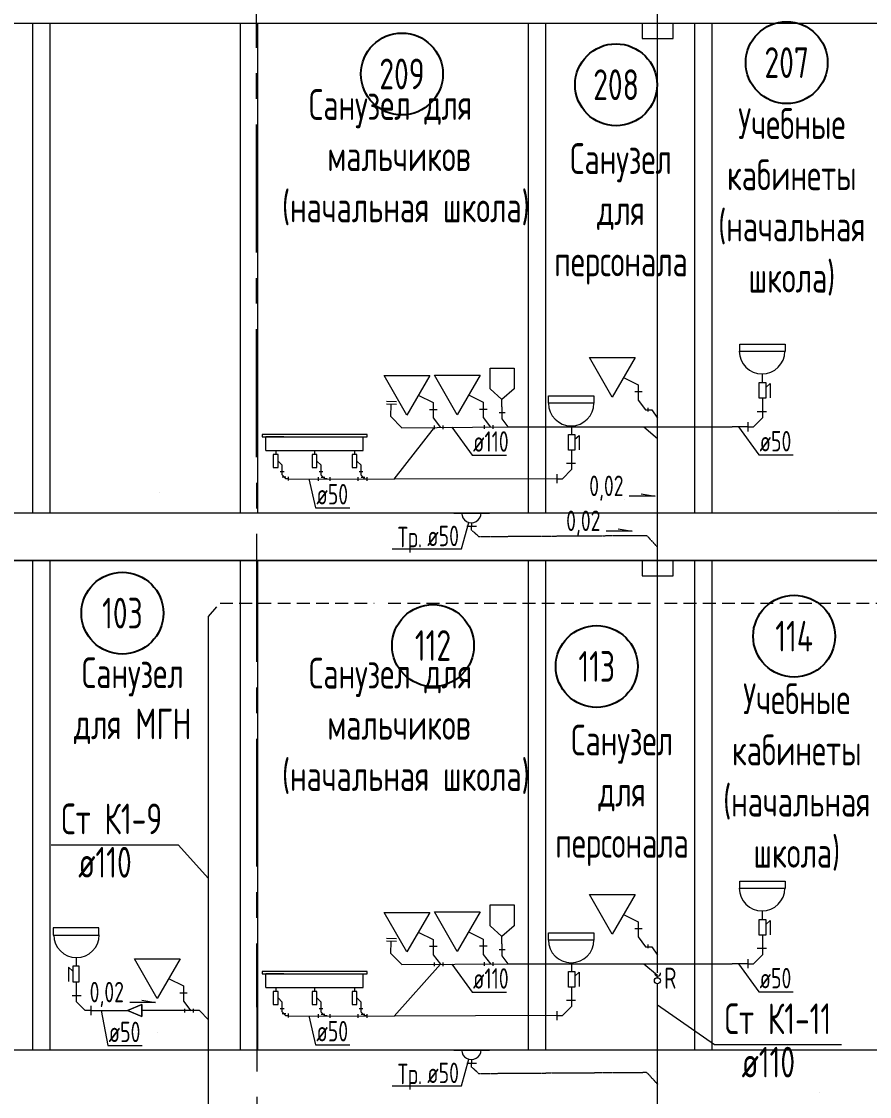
# Model space of a CAD drawing. Header units: millimetres. Extents: x -8689834 to 9419935, y -284943 to 166066.
# Drawn here: x -143613 to -135335, y -220230 to -209729 of the extents above; entities that cross this region are included whole.
import ezdxf
from ezdxf.enums import TextEntityAlignment as Align

# ---------------------------------------------------------------- set-up
doc = ezdxf.new("R2010")
doc.units = ezdxf.units.MM
doc.header["$MEASUREMENT"] = 0
doc.linetypes.add('01_base$0$DASHED2', pattern=[0.375, 0.25, -0.125])
doc.linetypes.add('CENTER', pattern=[2, 1.25, -0.25, 0.25, -0.25])
doc.layers.get('0').update_dxf_attribs({"color": 250, "lineweight": 9})
for name, color, linetype in [('PDF _0', 7, 'Continuous'), ('PDF __ВК-Text В1', 7, 'Continuous'), ('PDF __ВК-В1', 5, 'Continuous'), ('PDF __ВК-переход', 7, 'Continuous'), ('PDF __ВК-противопожарные муфты', 1, 'Continuous'), ('PDF __ВК-стены', 7, 'Continuous'), ('PDF __Сантехника', 7, 'Continuous'), ('АР_Кровля дорожки', 245, 'Continuous'), ('АР_Таблицы', 250, 'Continuous')]:
    doc.layers.add(name, color=color, linetype=linetype)
doc.layers.add('PDF __ВК-К1', color=7, linetype='Continuous', true_color=0xb80000)
for name, color, linetype, lineweight in [('АР_Маркер экспликации', 239, 'Continuous', 13), ('АР_Номер помещения', 1, 'Continuous', 25), ('АР_Оси', 195, 'Continuous', 9), ('АР_Помещения_площадь', 19, 'Continuous', 9), ('ВК_канализация', 32, 'Continuous', 30)]:
    doc.layers.add(name, color=color, linetype=linetype, lineweight=lineweight)
doc.styles.add('ISOCPEUR', font='isocpeur.ttf', dxfattribs={"width": 0.7})
doc.styles.get("Standard").update_dxf_attribs({"font": 'isocpeur.ttf', "width": 0.7})

# ---------------------------------------------------------------- blocks, each defined once
blk = doc.blocks.new('*U2023')
at = {"layer": 'АР_Номер помещения', "color": 7}
blk.add_circle((-15720, 4793), 400, dxfattribs=at)
at = {"layer": 'АР_Помещения_площадь', "color": 7}
blk.add_line((-13545, 633), (-13545, 633), dxfattribs=at)
at = {"color": 7, "style": 'ISOCPEUR', "width": 0.7, "flags": 1}
blk.add_attdef('КАТЕГОРИЯ', (-499, -2092), '', height=250, dxfattribs=at)
at = {"layer": 'АР_Номер помещения', "color": 7, "style": 'ISOCPEUR', "width": 0.7}
blk.add_attdef('НОМЕР_ПОМЕЩЕНИЯ', text='', height=300, dxfattribs=at).set_placement((-15720, 4793), align=Align.MIDDLE_CENTER)
at = {"layer": 'АР_Помещения_площадь', "color": 7, "lineweight": 30, "width": 0.7, "flags": 104}
blk.add_attdef('ИМЯ_ПОМЕЩЕНИЯ', text='', height=100, dxfattribs=at).set_placement((158, 1217), align=Align.MIDDLE_CENTER)
at = {"layer": 'АР_Помещения_площадь', "color": 7, "style": 'ISOCPEUR', "width": 0.7}
blk.add_attdef('ПЛОЩАДЬ_ПОМЕЩЕНИЯ', text='', height=200, dxfattribs=at).set_placement((-13540, 880), align=Align.MIDDLE_RIGHT)
blk = doc.blocks.new('*U1976')
at = {"layer": 'АР_Номер помещения', "color": 7}
blk.add_circle((-15720, 4793), 400, dxfattribs=at)
at = {"layer": 'АР_Помещения_площадь', "color": 7}
blk.add_line((-13545, 633), (-13545, 633), dxfattribs=at)
at = {"color": 7, "style": 'ISOCPEUR', "width": 0.7, "flags": 1}
blk.add_attdef('КАТЕГОРИЯ', (-499, -2092), '', height=250, dxfattribs=at)
at = {"layer": 'АР_Номер помещения', "color": 7, "style": 'ISOCPEUR', "width": 0.7}
blk.add_attdef('НОМЕР_ПОМЕЩЕНИЯ', text='', height=300, dxfattribs=at).set_placement((-15720, 4793), align=Align.MIDDLE_CENTER)
at = {"layer": 'АР_Помещения_площадь', "color": 7, "lineweight": 30, "width": 0.7, "flags": 104}
blk.add_attdef('ИМЯ_ПОМЕЩЕНИЯ', text='', height=100, dxfattribs=at).set_placement((158, 1217), align=Align.MIDDLE_CENTER)
at = {"layer": 'АР_Помещения_площадь', "color": 7, "style": 'ISOCPEUR', "width": 0.7}
blk.add_attdef('ПЛОЩАДЬ_ПОМЕЩЕНИЯ', text='', height=200, dxfattribs=at).set_placement((-13540, 880), align=Align.MIDDLE_RIGHT)
blk = doc.blocks.new('*U1973')
at = {"layer": 'АР_Номер помещения', "color": 7}
blk.add_circle((-15720, 4793), 400, dxfattribs=at)
at = {"layer": 'АР_Помещения_площадь', "color": 7}
blk.add_line((-13545, 633), (-13545, 633), dxfattribs=at)
at = {"color": 7, "style": 'ISOCPEUR', "width": 0.7, "flags": 1}
blk.add_attdef('КАТЕГОРИЯ', (-499, -2092), '', height=250, dxfattribs=at)
at = {"layer": 'АР_Номер помещения', "color": 7, "style": 'ISOCPEUR', "width": 0.7}
blk.add_attdef('НОМЕР_ПОМЕЩЕНИЯ', text='', height=300, dxfattribs=at).set_placement((-15720, 4793), align=Align.MIDDLE_CENTER)
at = {"layer": 'АР_Помещения_площадь', "color": 7, "lineweight": 30, "width": 0.7, "flags": 104}
blk.add_attdef('ИМЯ_ПОМЕЩЕНИЯ', text='', height=100, dxfattribs=at).set_placement((158, 1217), align=Align.MIDDLE_CENTER)
at = {"layer": 'АР_Помещения_площадь', "color": 7, "style": 'ISOCPEUR', "width": 0.7}
blk.add_attdef('ПЛОЩАДЬ_ПОМЕЩЕНИЯ', text='', height=200, dxfattribs=at).set_placement((-13540, 880), align=Align.MIDDLE_RIGHT)
blk = doc.blocks.new('*U1974')
at = {"layer": 'АР_Номер помещения', "color": 7}
blk.add_circle((-15720, 4793), 400, dxfattribs=at)
at = {"layer": 'АР_Помещения_площадь', "color": 7}
blk.add_line((-13545, 633), (-13545, 633), dxfattribs=at)
at = {"color": 7, "style": 'ISOCPEUR', "width": 0.7, "flags": 1}
blk.add_attdef('КАТЕГОРИЯ', (-499, -2092), '', height=250, dxfattribs=at)
at = {"layer": 'АР_Номер помещения', "color": 7, "style": 'ISOCPEUR', "width": 0.7}
blk.add_attdef('НОМЕР_ПОМЕЩЕНИЯ', text='', height=300, dxfattribs=at).set_placement((-15720, 4793), align=Align.MIDDLE_CENTER)
at = {"layer": 'АР_Помещения_площадь', "color": 7, "lineweight": 30, "width": 0.7, "flags": 104}
blk.add_attdef('ИМЯ_ПОМЕЩЕНИЯ', text='', height=100, dxfattribs=at).set_placement((158, 1217), align=Align.MIDDLE_CENTER)
at = {"layer": 'АР_Помещения_площадь', "color": 7, "style": 'ISOCPEUR', "width": 0.7}
blk.add_attdef('ПЛОЩАДЬ_ПОМЕЩЕНИЯ', text='', height=200, dxfattribs=at).set_placement((-13540, 880), align=Align.MIDDLE_RIGHT)
blk = doc.blocks.new('*U1969')
at = {"layer": 'АР_Номер помещения', "color": 7}
blk.add_circle((-15720, 4793), 400, dxfattribs=at)
at = {"layer": 'АР_Помещения_площадь', "color": 7}
blk.add_line((-13545, 633), (-13545, 633), dxfattribs=at)
at = {"color": 7, "style": 'ISOCPEUR', "width": 0.7, "flags": 1}
blk.add_attdef('КАТЕГОРИЯ', (-499, -2092), '', height=250, dxfattribs=at)
at = {"layer": 'АР_Номер помещения', "color": 7, "style": 'ISOCPEUR', "width": 0.7}
blk.add_attdef('НОМЕР_ПОМЕЩЕНИЯ', text='', height=300, dxfattribs=at).set_placement((-15720, 4793), align=Align.MIDDLE_CENTER)
at = {"layer": 'АР_Помещения_площадь', "color": 7, "lineweight": 30, "width": 0.7, "flags": 104}
blk.add_attdef('ИМЯ_ПОМЕЩЕНИЯ', text='', height=100, dxfattribs=at).set_placement((158, 1217), align=Align.MIDDLE_CENTER)
at = {"layer": 'АР_Помещения_площадь', "color": 7, "style": 'ISOCPEUR', "width": 0.7}
blk.add_attdef('ПЛОЩАДЬ_ПОМЕЩЕНИЯ', text='', height=200, dxfattribs=at).set_placement((-13540, 880), align=Align.MIDDLE_RIGHT)
blk = doc.blocks.new('*U1970')
at = {"layer": 'АР_Номер помещения', "color": 7}
blk.add_circle((-15720, 4793), 400, dxfattribs=at)
at = {"layer": 'АР_Помещения_площадь', "color": 7}
blk.add_line((-13545, 633), (-13545, 633), dxfattribs=at)
at = {"color": 7, "style": 'ISOCPEUR', "width": 0.7, "flags": 1}
blk.add_attdef('КАТЕГОРИЯ', (-499, -2092), '', height=250, dxfattribs=at)
at = {"layer": 'АР_Номер помещения', "color": 7, "style": 'ISOCPEUR', "width": 0.7}
blk.add_attdef('НОМЕР_ПОМЕЩЕНИЯ', text='', height=300, dxfattribs=at).set_placement((-15720, 4793), align=Align.MIDDLE_CENTER)
at = {"layer": 'АР_Помещения_площадь', "color": 7, "lineweight": 30, "width": 0.7, "flags": 104}
blk.add_attdef('ИМЯ_ПОМЕЩЕНИЯ', text='', height=100, dxfattribs=at).set_placement((158, 1217), align=Align.MIDDLE_CENTER)
at = {"layer": 'АР_Помещения_площадь', "color": 7, "style": 'ISOCPEUR', "width": 0.7}
blk.add_attdef('ПЛОЩАДЬ_ПОМЕЩЕНИЯ', text='', height=200, dxfattribs=at).set_placement((-13540, 880), align=Align.MIDDLE_RIGHT)
blk = doc.blocks.new('*U1971')
at = {"layer": 'АР_Номер помещения', "color": 7}
blk.add_circle((-15720, 4793), 400, dxfattribs=at)
at = {"layer": 'АР_Помещения_площадь', "color": 7}
blk.add_line((-13545, 633), (-13545, 633), dxfattribs=at)
at = {"color": 7, "style": 'ISOCPEUR', "width": 0.7, "flags": 1}
blk.add_attdef('КАТЕГОРИЯ', (-499, -2092), '', height=250, dxfattribs=at)
at = {"layer": 'АР_Номер помещения', "color": 7, "style": 'ISOCPEUR', "width": 0.7}
blk.add_attdef('НОМЕР_ПОМЕЩЕНИЯ', text='', height=300, dxfattribs=at).set_placement((-15720, 4793), align=Align.MIDDLE_CENTER)
at = {"layer": 'АР_Помещения_площадь', "color": 7, "lineweight": 30, "width": 0.7, "flags": 104}
blk.add_attdef('ИМЯ_ПОМЕЩЕНИЯ', text='', height=100, dxfattribs=at).set_placement((158, 1217), align=Align.MIDDLE_CENTER)
at = {"layer": 'АР_Помещения_площадь', "color": 7, "style": 'ISOCPEUR', "width": 0.7}
blk.add_attdef('ПЛОЩАДЬ_ПОМЕЩЕНИЯ', text='', height=200, dxfattribs=at).set_placement((-13540, 880), align=Align.MIDDLE_RIGHT)
blk = doc.blocks.new('*U1950')
at = {"layer": 'АР_Номер помещения', "color": 7}
blk.add_circle((-15720, 4793), 400, dxfattribs=at)
at = {"layer": 'АР_Помещения_площадь', "color": 7}
blk.add_line((-13545, 633), (-13545, 633), dxfattribs=at)
at = {"color": 7, "style": 'ISOCPEUR', "width": 0.7, "flags": 1}
blk.add_attdef('КАТЕГОРИЯ', (-499, -2092), '', height=250, dxfattribs=at)
at = {"layer": 'АР_Номер помещения', "color": 7, "style": 'ISOCPEUR', "width": 0.7}
blk.add_attdef('НОМЕР_ПОМЕЩЕНИЯ', text='', height=300, dxfattribs=at).set_placement((-15720, 4793), align=Align.MIDDLE_CENTER)
at = {"layer": 'АР_Помещения_площадь', "color": 7, "lineweight": 30, "width": 0.7, "flags": 104}
blk.add_attdef('ИМЯ_ПОМЕЩЕНИЯ', text='', height=100, dxfattribs=at).set_placement((158, 1217), align=Align.MIDDLE_CENTER)
at = {"layer": 'АР_Помещения_площадь', "color": 7, "style": 'ISOCPEUR', "width": 0.7}
blk.add_attdef('ПЛОЩАДЬ_ПОМЕЩЕНИЯ', text='', height=200, dxfattribs=at).set_placement((-13540, 880), align=Align.MIDDLE_RIGHT)
blk = doc.blocks.new('*U1949')
at = {"layer": 'АР_Номер помещения', "color": 7}
blk.add_circle((-15720, 4793), 400, dxfattribs=at)
at = {"layer": 'АР_Помещения_площадь', "color": 7}
blk.add_line((-13545, 633), (-13545, 633), dxfattribs=at)
at = {"color": 7, "style": 'ISOCPEUR', "width": 0.7, "flags": 1}
blk.add_attdef('КАТЕГОРИЯ', (-499, -2092), '', height=250, dxfattribs=at)
at = {"layer": 'АР_Номер помещения', "color": 7, "style": 'ISOCPEUR', "width": 0.7}
blk.add_attdef('НОМЕР_ПОМЕЩЕНИЯ', text='', height=300, dxfattribs=at).set_placement((-15720, 4793), align=Align.MIDDLE_CENTER)
at = {"layer": 'АР_Помещения_площадь', "color": 7, "lineweight": 30, "width": 0.7, "flags": 104}
blk.add_attdef('ИМЯ_ПОМЕЩЕНИЯ', text='', height=100, dxfattribs=at).set_placement((158, 1217), align=Align.MIDDLE_CENTER)
at = {"layer": 'АР_Помещения_площадь', "color": 7, "style": 'ISOCPEUR', "width": 0.7}
blk.add_attdef('ПЛОЩАДЬ_ПОМЕЩЕНИЯ', text='', height=200, dxfattribs=at).set_placement((-13540, 880), align=Align.MIDDLE_RIGHT)

msp = doc.modelspace()

# ---------------------------------------------------------------- linework, layer by layer
at = {"layer": 'PDF _0', "color": 3, "lineweight": 13}
for centre in [(-139221.1, -214529.4), (-139221.1, -214529.4), (-139221.1, -219774.3), (-139221.1, -219774.3)]:
    msp.add_arc(centre, 95.2, 179.99999, 0.00001, dxfattribs=at)
at = {"layer": 'PDF __ВК-Text В1', "lineweight": 13}
for points in [[(-137563.4, -214343.7), (-137427.1, -214366.7), (-137680.5, -214366.7)], [(-137788.5, -214685.1), (-137652.2, -214708.2), (-137905.6, -214708.2)], [(-142440.1, -219288.8), (-142303.9, -219311.8), (-142557.2, -219311.8)]]:
    msp.add_lwpolyline(points, dxfattribs=at)
at = {"layer": 'PDF __ВК-В1', "color": 244, "lineweight": 13, "true_color": 0x991b1e}
for points in [[(-137404.2, -219022.6), (-137403.2, -202412.8)], [(-141787.9, -220659), (-141787.9, -215541.5)], [(-137405.5, -220660.8), (-137404.9, -219129.4)]]:
    msp.add_lwpolyline(points, dxfattribs=at)
at = {"layer": 'PDF __ВК-К1', "color": 244, "lineweight": 13, "true_color": 0x991b1e}
for points in [[(-137627.3, -213343.6), (-137554.8, -213343.6)], [(-137592.8, -213277.9), (-137592.8, -213426.5)], [(-139954, -213470.2), (-140051.2, -213468.2)], [(-139953.4, -213444.2), (-140050.7, -213442.1)], [(-139901.8, -213696.8), (-140006.3, -213587.8), (-140003.8, -213469.2)], [(-139594.7, -213451.9), (-139594.7, -213600.4)], [(-139106, -213448.4), (-139106, -213596.9)], [(-137592.8, -213426.5), (-137520.2, -213522.3)], [(-136379.6, -213408.9), (-136379.6, -213599.4)], [(-139629.2, -213517.5), (-139556.7, -213517.5)], [(-139140.6, -213514), (-139068, -213514)], [(-138950.5, -213547.4), (-138892.5, -213547.4)], [(-138922.9, -213492.2), (-138922.9, -213610.9)], [(-137495.7, -213537.4), (-137495.7, -213500.9)], [(-136341.5, -213540.1), (-136430.4, -213540.1)], [(-139594.7, -213600.4), (-139522.1, -213693.7)], [(-139581.3, -213711.3), (-139581.3, -213674.8)], [(-139497.6, -213711.3), (-139497.6, -213674.8)], [(-139106, -213596.9), (-139033.5, -213690.2)], [(-139092.7, -213707.8), (-139092.7, -213671.4)], [(-139009, -213707.8), (-139009, -213671.4)], [(-138922.9, -213610.9), (-138864.9, -213688.2)], [(-138864.9, -213688.2), (-138784.5, -213688.2)], [(-136523.5, -213688.2), (-136468.5, -213688.2), (-136379.6, -213599.4)], [(-136523.5, -213643.8), (-136523.5, -213732.7)], [(-138243.2, -213915.5), (-138243.2, -214106)], [(-138387.1, -214194.9), (-138332.1, -214194.9), (-138243.2, -214106)], [(-138205.1, -214046.7), (-138294, -214046.7)], [(-141086.5, -214124.8), (-141050, -214124.8)], [(-141069.1, -214156.1), (-141069.1, -214119.7)], [(-141008.1, -214196.5), (-141032.4, -214196.5), (-141069.1, -214156.1)], [(-141069.1, -214175.2), (-141032.6, -214175.2)], [(-141008.3, -214211.6), (-141008.3, -214175.2)], [(-140716.9, -214180.3), (-140716.9, -214216.7)], [(-140706.5, -214124.8), (-140670.1, -214124.8)], [(-140687.4, -214159.9), (-140687.4, -214123.5)], [(-140628.4, -214197.3), (-140651, -214197.3), (-140687.4, -214159.9)], [(-140687.4, -214179), (-140651, -214179)], [(-140603.2, -214180.3), (-140603.2, -214216.7)], [(-140328.3, -214180.3), (-140328.3, -214216.7)], [(-140317.9, -214124.8), (-140281.5, -214124.8)], [(-140298.8, -214161.2), (-140298.8, -214124.8)], [(-140239.8, -214198.2), (-140262.4, -214198.2), (-140298.8, -214161.2)], [(-140298.8, -214180.3), (-140262.4, -214180.3)], [(-140239.8, -214216.7), (-140239.8, -214180.3)], [(-138387.1, -214150.4), (-138387.1, -214239.3)], [(-139392.6, -214531.5), (-139045.5, -214531.5)], [(-139219, -214696.6), (-139218.3, -214624.7)], [(-139172.5, -214662.8), (-139265.6, -214662.8)], [(-139172.5, -214662.8), (-139265.6, -214662.8)], [(-137592.8, -218522.8), (-137592.8, -218671.4)], [(-137627.3, -218588.5), (-137554.8, -218588.5)], [(-139954, -218715.1), (-140051.2, -218713.1)], [(-139953.4, -218689), (-140050.7, -218687)], [(-139901.8, -218941.7), (-140006.3, -218832.7), (-140003.8, -218714.1)], [(-139594.7, -218696.7), (-139594.7, -218845.3)], [(-139106, -218693.3), (-139106, -218841.8)], [(-137592.8, -218671.4), (-137520.2, -218767.2)], [(-136379.6, -218653.7), (-136379.6, -218844.2)], [(-139629.2, -218762.4), (-139556.7, -218762.4)], [(-139140.6, -218758.9), (-139068, -218758.9)], [(-138950.5, -218792.3), (-138892.5, -218792.3)], [(-138922.9, -218737.1), (-138922.9, -218855.8)], [(-137495.7, -218782.2), (-137495.7, -218745.8)], [(-136341.5, -218785), (-136430.4, -218785)], [(-139594.7, -218845.3), (-139522.1, -218938.5)], [(-139581.3, -218956.2), (-139581.3, -218919.7)], [(-139497.6, -218956.2), (-139497.6, -218919.7)], [(-139106, -218841.8), (-139033.5, -218935.1)], [(-139092.7, -218952.7), (-139092.7, -218916.3)], [(-139009, -218952.7), (-139009, -218916.3)], [(-138922.9, -218855.8), (-138864.9, -218933.1)], [(-138864.9, -218933.1), (-138784.5, -218933.1)], [(-136523.5, -218933.1), (-136468.5, -218933.1), (-136379.6, -218844.2)], [(-136523.5, -218888.7), (-136523.5, -218977.6)], [(-143080.6, -219110.1), (-143080.6, -219300.6)], [(-142032.4, -219150.1), (-142032.4, -219298.6)], [(-143118.7, -219241.4), (-143029.8, -219241.4)], [(-142066.9, -219215.7), (-141994.4, -219215.7)], [(-138243.2, -219160.4), (-138243.2, -219350.9)], [(-142936.7, -219389.5), (-142991.7, -219389.5), (-143080.6, -219300.6)], [(-142936.7, -219345.1), (-142936.7, -219434)], [(-142032.4, -219298.6), (-141959.8, -219391.9)], [(-141069.1, -219401), (-141069.1, -219364.6)], [(-138387.1, -219439.8), (-138332.1, -219439.8), (-138243.2, -219350.9)], [(-138205.1, -219291.6), (-138294, -219291.6)], [(-142019, -219409.5), (-142019, -219373.1)], [(-141935.3, -219409.5), (-141935.3, -219373.1)], [(-141086.5, -219369.6), (-141050, -219369.6)], [(-141008.1, -219441.3), (-141032.4, -219441.3), (-141069.1, -219401)], [(-141069.1, -219420.1), (-141032.6, -219420.1)], [(-141008.3, -219456.5), (-141008.3, -219420.1)], [(-140716.9, -219425.2), (-140716.9, -219461.6)], [(-140706.5, -219369.6), (-140670.1, -219369.6)], [(-140687.4, -219404.8), (-140687.4, -219368.3)], [(-140628.4, -219442.2), (-140651, -219442.2), (-140687.4, -219404.8)], [(-140687.4, -219423.9), (-140651, -219423.9)], [(-140603.2, -219425.2), (-140603.2, -219461.6)], [(-140328.3, -219425.2), (-140328.3, -219461.6)], [(-140317.9, -219369.6), (-140281.5, -219369.6)], [(-140298.8, -219406.1), (-140298.8, -219369.6)], [(-140239.8, -219443.1), (-140262.4, -219443.1), (-140298.8, -219406.1)], [(-140298.8, -219425.2), (-140262.4, -219425.2)], [(-140239.8, -219461.6), (-140239.8, -219425.2)], [(-138387.1, -219395.3), (-138387.1, -219484.2)], [(-139392.6, -219776.4), (-139045.5, -219776.4)], [(-139219, -219941.5), (-139218.3, -219869.5)], [(-139172.5, -219907.6), (-139265.6, -219907.6)], [(-139172.5, -219907.6), (-139265.6, -219907.6)]]:
    msp.add_lwpolyline(points, dxfattribs=at)
at = {"layer": 'PDF __ВК-К1', "lineweight": 13}
for points in [[(-139392.6, -214531.5), (-139045.5, -214531.5)], [(-139392.6, -219776.4), (-139045.5, -219776.4)]]:
    msp.add_lwpolyline(points, dxfattribs=at)
at = {"layer": 'PDF __ВК-К1', "color": 244, "linetype": '01_base$0$DASHED2', "lineweight": 13, "true_color": 0x991b1e}
for points in [[(-139219, -214696.6), (-139149.3, -214759.7), (-137510.9, -214748.4), (-137405.5, -214862.7)], [(-139219, -219941.5), (-139149.3, -220004.6), (-137510.9, -219993.3), (-137405.5, -220107.6)]]:
    msp.add_lwpolyline(points, dxfattribs=at)
at = {"layer": 'PDF __ВК-переход', "lineweight": 13}
msp.add_lwpolyline([(-142437.8, -219448.8), (-142437.8, -219330.3), (-142577.5, -219389.5), (-142437.8, -219448.8), (-142437.8, -219330.3), (-142577.5, -219389.5), (-142437.8, -219448.8), (-142577.5, -219389.5), (-142437.8, -219330.3)], close=True, dxfattribs=at)
at = {"layer": 'PDF __ВК-противопожарные муфты', "lineweight": 13}
for points in [[(-137651, -209745.9), (-137405.5, -209745.9), (-137155.8, -209745.9)], [(-137553.7, -209745.9), (-137553.7, -209894.1), (-137253.1, -209894.1), (-137253.1, -209745.9)], [(-137651, -214995.1), (-137405.5, -214995.1), (-137155.8, -214995.1)], [(-137553.7, -214995.1), (-137553.7, -215143.2), (-137253.1, -215143.2), (-137253.1, -214995.1)]]:
    msp.add_lwpolyline(points, dxfattribs=at)
at = {"layer": 'PDF __ВК-стены', "color": 18, "lineweight": 13, "true_color": 0x000000}
for points in [[(-176520.6, -209745.9), (-121643.5, -209745.9)], [(-176520.6, -209745.9), (-121643.5, -209745.9)], [(-143504.5, -209745.9), (-143504.5, -214529.4)], [(-143335.2, -209745.9), (-143335.2, -214529.4)], [(-141479.1, -209745.9), (-141479.1, -214529.4)], [(-141309.8, -209745.9), (-141309.8, -214529.4)], [(-138667.2, -209745.9), (-138667.2, -214529.4)], [(-138497.9, -209745.9), (-138497.9, -214529.4)], [(-137043.8, -209745.9), (-137043.8, -214529.4)], [(-136874.5, -209745.9), (-136874.5, -214529.4)], [(-176520.6, -214529.4), (-121643.5, -214529.4)], [(-176520.6, -214990.8), (-121643.5, -214990.8)], [(-176520.6, -214995.1), (-121643.5, -214995.1)], [(-143504.5, -214997.6), (-143504.5, -219781.1)], [(-143335.2, -214997.6), (-143335.2, -219781.1)], [(-141479.1, -214990.8), (-141479.1, -219774.3)], [(-141309.8, -214990.8), (-141309.8, -219774.3)], [(-138667.2, -214990.8), (-138667.2, -219774.3)], [(-138497.9, -214990.8), (-138497.9, -219774.3)], [(-137043.8, -214995.1), (-137043.8, -219778.5)], [(-136874.5, -214995.1), (-136874.5, -219778.5)], [(-176520.6, -219774.3), (-121643.5, -219774.3)]]:
    msp.add_lwpolyline(points, dxfattribs=at)
at = {"layer": 'PDF __Сантехника', "lineweight": 13}
for points in [[(-136601.8, -212879.7), (-136157.3, -212879.7), (-136157.3, -212951.7), (-136601.8, -212951.7)], [(-137848.4, -213398.8), (-138069.5, -213011.9), (-137623.9, -213011.9)], [(-139850.3, -213572.8), (-140071.4, -213185.9), (-139625.8, -213185.9)], [(-139361.7, -213569.3), (-139582.7, -213182.4), (-139137.1, -213182.4)], [(-136411.3, -213256.5), (-136347.8, -213256.5), (-136347.8, -213408.9), (-136411.3, -213408.9)], [(-138469.6, -213386.4), (-138025.2, -213386.4), (-138025.2, -213458.4), (-138469.6, -213458.4)], [(-140238.1, -213762.2), (-141265.2, -213762.2), (-141265.2, -213786.5), (-140238.1, -213786.5)], [(-138274.9, -213763.1), (-138211.4, -213763.1), (-138211.4, -213915.5), (-138274.9, -213915.5)], [(-141109, -213958.2), (-141155.9, -213958.2), (-141155.9, -214084.9), (-141109, -214084.9)], [(-140729.1, -213958.2), (-140774.2, -213958.2), (-140774.2, -214084.9), (-140729.1, -214084.9)], [(-140340.4, -213958.2), (-140385.6, -213958.2), (-140385.6, -214084.9), (-140340.4, -214084.9)], [(-136601.8, -218124.6), (-136157.3, -218124.6), (-136157.3, -218196.6), (-136601.8, -218196.6)], [(-137848.4, -218643.7), (-138069.5, -218256.8), (-137623.9, -218256.8)], [(-139850.3, -218817.6), (-140071.4, -218430.7), (-139625.8, -218430.7)], [(-139361.7, -218814.2), (-139582.7, -218427.3), (-139137.1, -218427.3)], [(-136411.3, -218501.4), (-136347.8, -218501.4), (-136347.8, -218653.7), (-136411.3, -218653.7)], [(-142858.3, -218581), (-143302.8, -218581), (-143302.8, -218653), (-142858.3, -218653)], [(-138469.6, -218631.3), (-138025.2, -218631.3), (-138025.2, -218703.3), (-138469.6, -218703.3)], [(-142288, -219271), (-142509.1, -218884.1), (-142063.5, -218884.1)], [(-143048.8, -218957.7), (-143112.3, -218957.7), (-143112.3, -219110.1), (-143048.8, -219110.1)], [(-140238.1, -219007), (-141265.2, -219007), (-141265.2, -219031.3), (-140238.1, -219031.3)], [(-138274.9, -219008), (-138211.4, -219008), (-138211.4, -219160.4), (-138274.9, -219160.4)], [(-141109, -219203.1), (-141155.9, -219203.1), (-141155.9, -219329.7), (-141109, -219329.7)], [(-140729.1, -219203.1), (-140774.2, -219203.1), (-140774.2, -219329.7), (-140729.1, -219329.7)], [(-140340.4, -219203.1), (-140385.6, -219203.1), (-140385.6, -219329.7), (-140340.4, -219329.7)]]:
    msp.add_lwpolyline(points, close=True, dxfattribs=at)
for points in [[(-138922.9, -213492.2), (-138922.9, -213420.4), (-139038.9, -213318.3), (-139038.9, -213113.9), (-138804.2, -213113.9), (-138804.2, -213318.3), (-138922.9, -213420.4)], [(-137737.9, -213205.4), (-137592.8, -213277.9)], [(-136381.7, -213176), (-136381.7, -213256.5)], [(-136347.8, -213303), (-136305.5, -213264.9), (-136305.5, -213404.6)], [(-139739.8, -213379.3), (-139594.7, -213451.9)], [(-139251.1, -213375.9), (-139106, -213448.4)], [(-138245.3, -213682.7), (-138245.3, -213763.1)], [(-141227, -213920), (-141227, -213786.5)], [(-141053.5, -213786.5), (-141227, -213786.5)], [(-140276.3, -213920), (-140276.3, -213786.5)], [(-138211.4, -213809.7), (-138169.1, -213771.6), (-138169.1, -213911.3)], [(-141227, -213920), (-140276.3, -213920)], [(-141131.6, -213920), (-141131.6, -213958.2)], [(-140751.6, -213920), (-140751.6, -213958.2)], [(-140363, -213920), (-140363, -213958.2)], [(-141069.1, -214062.3), (-141109, -214022.4)], [(-141069.1, -214124.8), (-141069.1, -214062.3)], [(-140687.4, -214062.3), (-140729.1, -214022.4)], [(-140687.4, -214124.8), (-140687.4, -214062.3)], [(-140298.8, -214062.3), (-140340.4, -214022.4)], [(-140298.8, -214124.8), (-140298.8, -214062.3)], [(-138922.9, -218737.1), (-138922.9, -218665.3), (-139038.9, -218563.1), (-139038.9, -218358.8), (-138804.2, -218358.8), (-138804.2, -218563.1), (-138922.9, -218665.3)], [(-136381.7, -218420.9), (-136381.7, -218501.4)], [(-137737.9, -218450.3), (-137592.8, -218522.8)], [(-136347.8, -218547.9), (-136305.5, -218509.8), (-136305.5, -218649.5)], [(-139739.8, -218624.2), (-139594.7, -218696.7)], [(-139251.1, -218620.7), (-139106, -218693.3)], [(-143078.5, -218877.3), (-143078.5, -218957.7)], [(-138245.3, -218927.6), (-138245.3, -219008)], [(-143112.3, -219004.3), (-143154.7, -218966.2), (-143154.7, -219105.9)], [(-141227, -219164.9), (-141227, -219031.3)], [(-141053.5, -219031.3), (-141227, -219031.3)], [(-140276.3, -219164.9), (-140276.3, -219031.3)], [(-138211.4, -219054.6), (-138169.1, -219016.5), (-138169.1, -219156.1)], [(-142177.5, -219077.5), (-142032.4, -219150.1)], [(-141227, -219164.9), (-140276.3, -219164.9)], [(-141131.6, -219164.9), (-141131.6, -219203.1)], [(-140751.6, -219164.9), (-140751.6, -219203.1)], [(-140363, -219164.9), (-140363, -219203.1)], [(-141069.1, -219307.2), (-141109, -219267.3)], [(-141069.1, -219369.6), (-141069.1, -219307.2)], [(-140687.4, -219307.2), (-140729.1, -219267.3)], [(-140687.4, -219369.6), (-140687.4, -219307.2)], [(-140298.8, -219307.2), (-140340.4, -219267.3)], [(-140298.8, -219369.6), (-140298.8, -219307.2)]]:
    msp.add_lwpolyline(points, dxfattribs=at)
for centre in [(-136383.8, -212949.6), (-138247.4, -213456.2), (-136383.8, -218194.5), (-143076.3, -218650.8), (-138247.4, -218701.1)]:
    msp.add_arc(centre, 222.2, 180, 0, dxfattribs=at)
at = {"layer": 'АР_Кровля дорожки', "color": 244, "linetype": '01_base$0$DASHED2', "lineweight": 13, "ltscale": 500, "true_color": 0x991b1e}
for points in [[(-141787.9, -215541.5), (-141674.9, -215409.5), (-140170.2, -215409.5)], [(-140034, -215409.5), (-137473, -215409.5)], [(-137336.7, -215409.5), (-133966, -215409.5)]]:
    msp.add_lwpolyline(points, dxfattribs=at)
at = {"layer": 'АР_Оси', "color": 18, "linetype": 'CENTER', "lineweight": 13, "ltscale": 1000, "true_color": 0x000000}
msp.add_line((-141309.8, -225984.3), (-141329.7, -195104.3), dxfattribs=at)
at = {"layer": 'ВК_канализация', "color": 244, "lineweight": 13, "ltscale": 500, "true_color": 0x991b1e}
for points in [[(-137520.2, -213522.3), (-137460.1, -213521.7), (-137405.5, -213604.2)], [(-138387.1, -214194.9), (-139975.7, -214199.9), (-139581.3, -213694.2)], [(-139901.8, -213696.8), (-138864.9, -213688.2)], [(-138784.5, -213688.2), (-137537.6, -213688.2), (-137405.5, -213801)], [(-137537.6, -213688.2), (-136676.9, -213688.2)], [(-136523.5, -213688.2), (-136676.9, -213688.2), (-136676.9, -213688.2)], [(-141008.1, -214196.5), (-139975.4, -214199.5)], [(-137520.2, -218767.2), (-137460.1, -218766.6), (-137405.5, -218849.1)], [(-138387.1, -219439.8), (-139975.7, -219444.8), (-139522.1, -218938.5)], [(-139901.8, -218941.7), (-138864.9, -218933.1)], [(-138784.5, -218933.1), (-137537.6, -218933.1), (-137405.5, -219045.9)], [(-137537.6, -218933.1), (-136676.9, -218933.1)], [(-136523.5, -218933.1), (-136676.9, -218933.1), (-136676.9, -218933.1)], [(-137404.8, -219069.4), (-137404.6, -219052.6)], [(-142936.7, -219389.5), (-142577.5, -219389.5)], [(-141875.4, -219389.9), (-142437.8, -219389.5)], [(-141875.4, -219389.9), (-141787.9, -219481.9)], [(-141008.1, -219441.3), (-139975.4, -219444.4)]]:
    msp.add_lwpolyline(points, dxfattribs=at)
at = {"layer": 'ВК_канализация', "color": 18, "lineweight": 13, "ltscale": 500, "true_color": 0x000000}
for points in [[(-139411.1, -213691.2), (-139213.3, -213964.1), (-138878.1, -213964.1)], [(-136613.4, -213688.2), (-136415.6, -213961.1), (-136080.4, -213961.1)], [(-140809.2, -214197.1), (-140742.2, -214479.3), (-140407, -214479.3)], [(-139993.6, -214880.5), (-139319.1, -214880.5), (-139246.7, -214621.1)], [(-143324.1, -217771.4), (-142085.1, -217771.4), (-141787.9, -218100.3)], [(-139411.1, -218936.1), (-139213.3, -219209), (-138878.1, -219209)], [(-136613.4, -218933.1), (-136415.6, -219206), (-136080.4, -219206)], [(-135609.4, -219723.7), (-136848.4, -219723.7), (-137405.5, -219336.1)], [(-142836.6, -219389.5), (-142769.8, -219731.4), (-142434.6, -219731.4)], [(-140809.2, -219441.9), (-140742.2, -219724.2), (-140407, -219724.2)], [(-139993.6, -220125.4), (-139319.1, -220125.4), (-139246.7, -219866)]]:
    msp.add_lwpolyline(points, dxfattribs=at)
at = {"layer": 'ВК_канализация', "color": 244, "lineweight": 13, "ltscale": 500, "true_color": 0x991b1e}
msp.add_circle((-137405.2, -219099.4), 30, dxfattribs=at)
msp.add_arc((-137404.2, -219022.6), 30, 179.27075, 359.27075, dxfattribs=at)

# ---------------------------------------------------------------- block references
at = {"layer": 'АР_Маркер экспликации', "color": 7, "lineweight": 13}
ref = msp.add_blockref('*U1976', (-128721.6, -214963), dxfattribs=at)
ref.add_attrib('НОМЕР_ПОМЕЩЕНИЯ', '206', dxfattribs={"layer": 'АР_Номер помещения', "color": 7, "height": 300, "style": 'ISOCPEUR', "width": 0.7}).set_placement((-144441.4, -210169.6), align=Align.MIDDLE_CENTER)
ref = msp.add_blockref('*U1969', (-120423.6, -214923.6), dxfattribs=at)
ref.add_attrib('НОМЕР_ПОМЕЩЕНИЯ', '207', dxfattribs={"layer": 'АР_Номер помещения', "color": 7, "height": 300, "style": 'ISOCPEUR', "width": 0.7}).set_placement((-136143.4, -210130.2), align=Align.MIDDLE_CENTER)
ref = msp.add_blockref('*U1971', (-124179.4, -215034.3), dxfattribs=at)
ref.add_attrib('НОМЕР_ПОМЕЩЕНИЯ', '209', dxfattribs={"layer": 'АР_Номер помещения', "color": 7, "height": 300, "style": 'ISOCPEUR', "width": 0.7}).set_placement((-139899.1, -210240.9), align=Align.MIDDLE_CENTER)
ref = msp.add_blockref('*U1970', (-122089.2, -215139.6), dxfattribs=at)
ref.add_attrib('НОМЕР_ПОМЕЩЕНИЯ', '208', dxfattribs={"layer": 'АР_Номер помещения', "color": 7, "height": 300, "style": 'ISOCPEUR', "width": 0.7}).set_placement((-137809, -210346.3), align=Align.MIDDLE_CENTER)
ref = msp.add_blockref('*U1950', (-128739.1, -220235.1), dxfattribs=at)
ref.add_attrib('НОМЕР_ПОМЕЩЕНИЯ', '125', dxfattribs={"layer": 'АР_Номер помещения', "color": 7, "height": 300, "style": 'ISOCPEUR', "width": 0.7}).set_placement((-144458.9, -215441.8), align=Align.MIDDLE_CENTER)
ref = msp.add_blockref('*U2023', (-126908.5, -220301.2), dxfattribs=at)
ref.add_attrib('НОМЕР_ПОМЕЩЕНИЯ', '103', dxfattribs={"layer": 'АР_Номер помещения', "color": 7, "height": 300, "style": 'ISOCPEUR', "width": 0.7}).set_placement((-142628.2, -215507.9), align=Align.MIDDLE_CENTER)
ref = msp.add_blockref('*U1973', (-120350.7, -220526.3), dxfattribs=at)
ref.add_attrib('НОМЕР_ПОМЕЩЕНИЯ', '114', dxfattribs={"layer": 'АР_Номер помещения', "color": 7, "height": 300, "style": 'ISOCPEUR', "width": 0.7}).set_placement((-136070.5, -215732.9), align=Align.MIDDLE_CENTER)
ref = msp.add_blockref('*U1949', (-123876.3, -220617.7), dxfattribs=at)
ref.add_attrib('НОМЕР_ПОМЕЩЕНИЯ', '112', dxfattribs={"layer": 'АР_Номер помещения', "color": 7, "height": 300, "style": 'ISOCPEUR', "width": 0.7}).set_placement((-139596.1, -215824.4), align=Align.MIDDLE_CENTER)
ref = msp.add_blockref('*U1974', (-122278, -220822), dxfattribs=at)
ref.add_attrib('НОМЕР_ПОМЕЩЕНИЯ', '113', dxfattribs={"layer": 'АР_Номер помещения', "color": 7, "height": 300, "style": 'ISOCPEUR', "width": 0.7}).set_placement((-137997.8, -216028.6), align=Align.MIDDLE_CENTER)

# ---------------------------------------------------------------- texts
at = {"layer": 'АР_Таблицы', "lineweight": 13, "ltscale": 100, "style": 'ISOCPEUR'}
for s, insert, char_height, width, attachment_point in [('\\pxi-1,l1,qc,t1,5;Санузел для мальчиков  (начальная школа)', (-141556.2, -211054.7), 300, 3089.672, 4), ('\\pxi-1,l1,qc,t1,5;Учебные \\Pкабинеты \\P(начальная \\Pшкола)', (-137637.7, -211491), 300, 3089.672, 4), ('\\pxi-1,l1,qc,t1,5;Санузел \\Pдля \\Pперсонала', (-139305.9, -211608.6), 300, 3089.672, 4), ('\\pxi-1,l1,t1,5;ø110', (-139205.6, -213831.4), 200, 7500, 4), ('\\pxi-1,l1,t1,5;ø50', (-136407.8, -213828.4), 200, 7500, 4), ('\\pxi-1,l1,t1,5;0,02', (-137736.1, -214287.7), 200, 7500, 6), ('\\pxi-1,l1,t1,5;ø50', (-140734.5, -214346.6), 200, 7500, 4), ('\\pxi-1,l1,t1,5;0,02', (-137961.3, -214629.2), 200, 7500, 6), ('\\pxi-1,l1,qc,t1,5;Санузел \\Pдля МГН', (-144072.2, -216363.8), 300, 3089.672, 4), ('\\pxi-1,l1,qc,t1,5;Санузел для мальчиков  (начальная школа)', (-141556.2, -216609.3), 300, 3089.672, 4), ('\\pxi-1,l1,qc,t1,5;Учебные \\Pкабинеты \\P(начальная \\Pшкола)', (-137589.7, -217109.4), 300, 3089.672, 4), ('\\pxi-1,l1,qc,t1,5;Санузел \\Pдля \\Pперсонала', (-139295.6, -217288.2), 300, 3089.672, 4), ('\\pxi-1,l1,t1,5;Ст К1-9', (-143225.1, -217518.2), 300, 7500, 4), ('\\pxi-1,l1,t1,5;ø110', (-143059.1, -217941.7), 300, 7500, 4), ('\\pxi-1,l1,t1,5;ø110', (-139205.6, -219076.3), 200, 7500, 4), ('\\pxi-1,l1,t1,5;ø50', (-136407.8, -219073.3), 200, 7500, 4), ('\\pxi-1,l1,t1,5;0,02', (-142612.9, -219232.8), 200, 7500, 6), ('\\pxi-1,l1,t1,5;Ст К1-11', (-136749.4, -219470.5), 300, 7500, 4), ('\\pxi-1,l1,t1,5;ø50', (-142762.1, -219598.8), 200, 7500, 4), ('\\pxi-1,l1,t1,5;ø50', (-140734.5, -219591.5), 200, 7500, 4), ('\\pxi-1,l1,t1,5;ø110', (-136583.4, -219894), 300, 7500, 4)]:
    msp.add_mtext(s, dxfattribs=dict(at, insert=insert, char_height=char_height, width=width, attachment_point=attachment_point))
at = {"layer": 'ВК_канализация', "color": 18, "lineweight": 13, "ltscale": 100, "true_color": 0x000000, "attachment_point": 4, "style": 'ISOCPEUR'}
for s, insert, char_height, width in [('Тр.', (-139941, -214792.1), 200, 5891.51), ('\\pxi-1,l1,t1,5;ø50', (-139652.5, -214753.9), 200, 7500), ('R', (-137338.7, -219073.8), 205.4, 5730.034), ('Тр.', (-139941, -220036.9), 200, 5891.51), ('\\pxi-1,l1,t1,5;ø50', (-139652.5, -219998.8), 200, 7500)]:
    msp.add_mtext(s, dxfattribs=dict(at, insert=insert, char_height=char_height, width=width))

doc.saveas('drawing.dxf')
